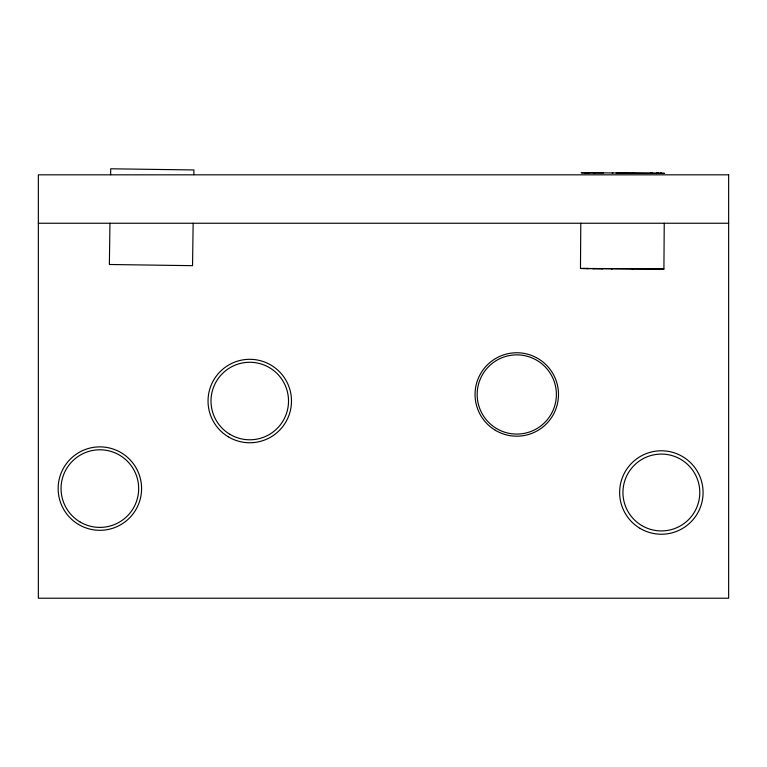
<?xml version="1.0" encoding="UTF-8"?>
<svg xmlns="http://www.w3.org/2000/svg" width="767" height="767" viewBox="0 0 767 767"><rect width="100%" height="100%" fill="white"/><g stroke="black" fill="none" stroke-linecap="round" stroke-linejoin="round"><path stroke-width="1.15" d="M588.567 268.555L580.466 268.469L580.792 223.245M655.747 269.035L663.915 269.064L664.241 223.245M109.949 223.245L109.374 264.5L192.546 265.67L193.15 223.245M110.63 174.703L110.716 168.788L193.898 169.958L193.83 174.694M580.466 268.469L588.634 268.508M584.742 268.488L583.399 268.498L584.703 268.517M38.35 223.245L728.65 223.245M595.499 172.824L586.774 172.767L603.418 172.949M650.253 173.284L658.968 173.332L650.349 173.217M656.427 173.313L664.596 173.352L656.504 173.265M586.093 268.488L594.808 268.546M649.572 268.996L658.287 269.054M612.143 172.93L633.743 173.083M593.418 172.805L612.9 172.939M633.6 173.179L616.112 173.045M632.842 173.169L652.324 173.294M611.462 268.642L633.063 268.795M601.395 268.575L612.219 268.651M632.919 268.901L611.318 268.738M592.738 268.527L602.862 268.594M632.161 268.891L651.643 269.016M632.976 173.074L652.429 173.227M649.668 268.929L658.364 269.006M586.017 268.536L602.737 268.671M632.296 268.795L651.749 268.949M592.632 268.594L612.085 268.747M655.814 268.987L663.915 269.064M582.594 172.748L581.146 172.757L589.248 172.834L582.594 172.748M585.422 172.776L584.08 172.776L585.384 172.796M661.662 173.332L660.32 173.332L661.662 173.332M660.981 269.044L659.639 269.054L660.981 269.044M728.65 174.828L38.35 174.828L38.35 598.212L728.65 598.212L728.65 174.828M228.336 436.835A41.725 41.725 0 0 0 291.479 401.687A41.725 41.725 0 0 0 229.467 364.574A41.725 41.725 0 0 0 228.336 436.835M78.435 524.388A41.725 41.725 0 0 0 141.579 489.241A41.725 41.725 0 0 0 79.567 452.137A41.725 41.725 0 0 0 78.435 524.388M495.348 430.277A41.725 41.725 0 0 0 558.491 395.13A41.725 41.725 0 0 0 496.479 358.016A41.725 41.725 0 0 0 495.348 430.277M639.937 528.31A41.725 41.725 0 0 0 703.08 493.152A41.725 41.725 0 0 0 641.068 456.049A41.725 41.725 0 0 0 639.937 528.31M79.931 521.886A38.801 38.801 0 0 0 138.664 489.193A38.801 38.801 0 0 0 80.986 454.687A38.801 38.801 0 0 0 79.931 521.886M496.431 428.465A39.616 39.616 0 0 0 556.382 395.091A39.616 39.616 0 0 0 497.505 359.857A39.616 39.616 0 0 0 496.431 428.465M229.86 434.285A38.753 38.753 0 0 0 288.517 401.64A38.753 38.753 0 0 0 230.915 367.172A38.753 38.753 0 0 0 229.86 434.285M641.634 525.472A38.417 38.417 0 0 0 699.782 493.104A38.417 38.417 0 0 0 642.679 458.934A38.417 38.417 0 0 0 641.634 525.472"/></g></svg>
